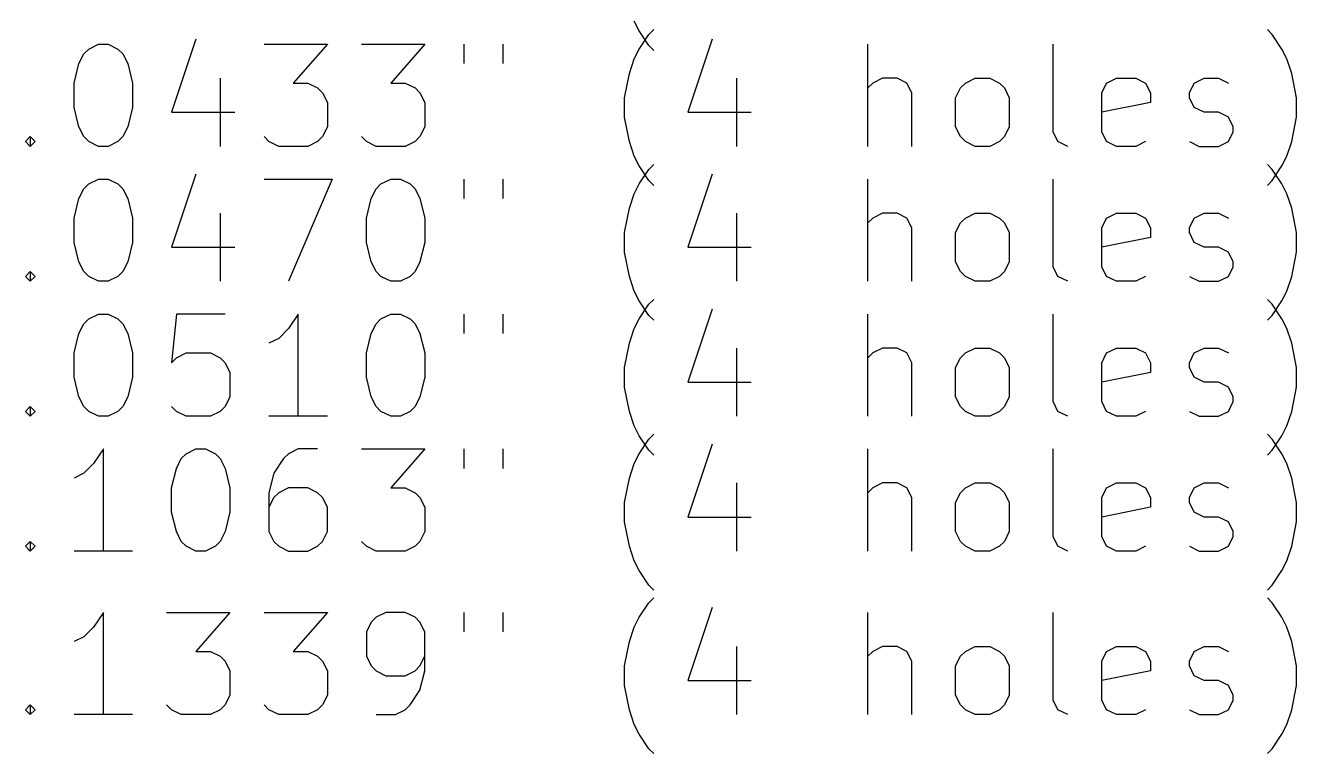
# Model space of a CAD drawing. Extents: x 8.78 to 12.8, y -7.54 to -3.15.
# Drawn here: x 9.78 to 10.759, y -7.537 to -6.976 of the extents above; entities that cross this region are included whole.
import ezdxf

# ---------------------------------------------------------------- set-up
doc = ezdxf.new("R2010")
doc.units = 0
doc.header["$MEASUREMENT"] = 0
doc.layers.add('BLACK', color=7, linetype='CONTINUOUS')

msp = doc.modelspace()

# ---------------------------------------------------------------- linework, layer by layer
at = {"layer": 'BLACK', "linetype": 'CONTINUOUS'}
for p, q in [((10.25259, -6.9807), (10.24884, -6.9732)), ((9.91138, -6.98715), (9.89263, -7.04339)), ((10.26009, -6.99195), (10.25259, -6.9807)), ((10.25259, -6.99465), (10.26009, -6.9834)), ((10.26009, -6.9834), (10.26384, -6.97965)), ((10.30883, -6.98715), (10.29008, -7.04339)), ((10.74003, -6.9834), (10.73628, -6.97965)), ((10.74753, -6.99465), (10.74003, -6.9834)), ((9.82514, -6.9984), (9.82889, -6.99465)), ((9.82889, -6.99465), (9.83639, -6.9909)), ((9.83639, -6.9909), (9.84389, -6.9909)), ((9.84389, -6.9909), (9.85139, -6.99465)), ((9.85139, -6.99465), (9.85514, -6.9984)), ((9.96387, -6.9909), (10.01262, -6.9909)), ((10.01262, -6.9909), (9.98637, -7.0209)), ((10.03886, -6.9909), (10.08761, -6.9909)), ((10.08761, -6.9909), (10.06136, -7.0209)), ((10.1176, -6.9909), (10.1176, -7.0059)), ((10.1476, -6.9909), (10.1476, -7.0059)), ((10.24884, -7.00215), (10.25259, -6.99465)), ((10.26384, -6.9957), (10.26009, -6.99195)), ((10.42882, -7.06964), (10.42882, -6.9909)), ((10.5713, -7.05839), (10.5713, -6.9909)), ((10.75128, -7.00215), (10.74753, -6.99465)), ((9.81764, -7.0209), (9.82139, -7.0059)), ((9.82139, -7.0059), (9.82514, -6.9984)), ((9.85514, -6.9984), (9.85889, -7.0059)), ((9.85889, -7.0059), (9.86264, -7.0209)), ((10.24509, -7.0134), (10.24884, -7.00215)), ((10.75503, -7.0134), (10.75128, -7.00215)), ((10.24134, -7.03214), (10.24509, -7.0134)), ((10.75877, -7.03214), (10.75503, -7.0134)), ((9.81764, -7.03964), (9.81764, -7.0209)), ((9.86264, -7.0209), (9.86264, -7.03964)), ((9.93013, -7.01715), (9.93013, -7.06964)), ((9.98637, -7.0209), (9.99762, -7.0209)), ((9.99762, -7.0209), (10.00512, -7.02464)), ((10.00512, -7.02464), (10.00887, -7.02839)), ((10.06136, -7.0209), (10.07261, -7.0209)), ((10.07261, -7.0209), (10.08011, -7.02464)), ((10.08011, -7.02464), (10.08386, -7.02839)), ((10.32758, -7.01715), (10.32758, -7.06964)), ((10.43257, -7.0209), (10.42882, -7.02464)), ((10.44006, -7.01715), (10.43257, -7.0209)), ((10.45131, -7.01715), (10.44006, -7.01715)), ((10.45881, -7.0209), (10.45131, -7.01715)), ((10.46256, -7.02839), (10.45881, -7.0209)), ((10.49631, -7.03214), (10.50006, -7.02464)), ((10.50006, -7.02464), (10.50381, -7.0209)), ((10.50381, -7.0209), (10.51131, -7.01715)), ((10.51131, -7.01715), (10.52255, -7.01715)), ((10.52255, -7.01715), (10.53005, -7.0209)), ((10.53005, -7.0209), (10.5338, -7.02464)), ((10.5338, -7.02464), (10.53755, -7.03214)), ((10.60879, -7.02839), (10.61254, -7.0209)), ((10.61254, -7.0209), (10.62004, -7.01715)), ((10.62004, -7.01715), (10.63504, -7.01715)), ((10.63504, -7.01715), (10.64254, -7.0209)), ((10.64254, -7.0209), (10.64629, -7.02839)), ((10.67629, -7.02839), (10.68003, -7.0209)), ((10.68003, -7.0209), (10.68753, -7.01715)), ((10.68753, -7.01715), (10.69878, -7.01715)), ((10.69878, -7.01715), (10.70628, -7.0209)), ((10.00887, -7.02839), (10.01262, -7.03589)), ((10.01262, -7.03589), (10.01262, -7.05464)), ((10.08386, -7.02839), (10.08761, -7.03589)), ((10.08761, -7.03589), (10.08761, -7.05464)), ((10.24134, -7.04714), (10.24134, -7.03214)), ((10.46256, -7.06964), (10.46256, -7.02839)), ((10.49631, -7.05464), (10.49631, -7.03214)), ((10.53755, -7.03214), (10.53755, -7.05464)), ((10.60879, -7.05839), (10.60879, -7.02839)), ((10.64629, -7.03589), (10.60879, -7.04339)), ((10.64629, -7.02839), (10.64629, -7.03589)), ((10.67629, -7.03214), (10.67629, -7.02839)), ((10.68003, -7.03964), (10.67629, -7.03214)), ((10.75877, -7.04714), (10.75877, -7.03214)), ((9.82139, -7.05464), (9.81764, -7.03964)), ((9.86264, -7.03964), (9.85889, -7.05464)), ((9.89263, -7.04339), (9.94138, -7.04339)), ((10.29008, -7.04339), (10.33883, -7.04339)), ((10.68753, -7.04339), (10.68003, -7.03964)), ((10.69878, -7.04339), (10.68753, -7.04339)), ((10.70628, -7.04714), (10.69878, -7.04339)), ((9.82514, -7.06214), (9.82139, -7.05464)), ((9.85889, -7.05464), (9.85514, -7.06214)), ((10.01262, -7.05464), (10.00887, -7.06214)), ((10.08761, -7.05464), (10.08386, -7.06214)), ((10.24509, -7.06589), (10.24134, -7.04714)), ((10.50006, -7.06214), (10.49631, -7.05464)), ((10.53755, -7.05464), (10.5338, -7.06214)), ((10.71003, -7.05464), (10.70628, -7.04714)), ((10.71003, -7.05839), (10.71003, -7.05464)), ((10.75503, -7.06589), (10.75877, -7.04714)), ((9.78015, -7.06589), (9.7839, -7.06214)), ((9.7839, -7.06214), (9.78765, -7.06589)), ((9.7839, -7.06214), (9.7839, -7.06964)), ((9.82889, -7.06589), (9.82514, -7.06214)), ((9.85514, -7.06214), (9.85139, -7.06589)), ((9.96762, -7.06589), (9.96387, -7.06214)), ((10.00887, -7.06214), (10.00512, -7.06589)), ((10.04261, -7.06589), (10.03886, -7.06214)), ((10.08386, -7.06214), (10.08011, -7.06589)), ((10.50381, -7.06589), (10.50006, -7.06214)), ((10.5338, -7.06214), (10.53005, -7.06589)), ((10.57505, -7.06589), (10.5713, -7.05839)), ((10.61254, -7.06589), (10.60879, -7.05839)), ((10.70628, -7.06589), (10.71003, -7.05839)), ((9.7839, -7.06964), (9.78015, -7.06589)), ((9.78765, -7.06589), (9.7839, -7.06964)), ((9.83639, -7.06964), (9.82889, -7.06589)), ((9.84389, -7.06964), (9.83639, -7.06964)), ((9.85139, -7.06589), (9.84389, -7.06964)), ((9.97512, -7.06964), (9.96762, -7.06589)), ((9.99762, -7.06964), (9.97512, -7.06964)), ((10.00512, -7.06589), (9.99762, -7.06964)), ((10.05011, -7.06964), (10.04261, -7.06589)), ((10.07261, -7.06964), (10.05011, -7.06964)), ((10.08011, -7.06589), (10.07261, -7.06964)), ((10.24884, -7.07714), (10.24509, -7.06589)), ((10.51131, -7.06964), (10.50381, -7.06589)), ((10.52255, -7.06964), (10.51131, -7.06964)), ((10.53005, -7.06589), (10.52255, -7.06964)), ((10.58255, -7.06964), (10.57505, -7.06589)), ((10.62004, -7.06964), (10.61254, -7.06589)), ((10.63504, -7.06964), (10.62004, -7.06964)), ((10.64254, -7.06589), (10.63504, -7.06964)), ((10.67629, -7.06589), (10.68378, -7.06964)), ((10.68378, -7.06964), (10.69878, -7.06964)), ((10.69878, -7.06964), (10.70628, -7.06589)), ((10.75128, -7.07714), (10.75503, -7.06589)), ((10.25259, -7.08464), (10.24884, -7.07714)), ((10.26009, -7.09589), (10.25259, -7.08464)), ((10.26009, -7.08734), (10.26384, -7.08359)), ((10.74003, -7.08734), (10.73628, -7.08359)), ((10.74003, -7.09589), (10.74753, -7.08464)), ((10.74753, -7.08464), (10.75128, -7.07714)), ((9.82889, -7.09859), (9.83639, -7.09484)), ((9.83639, -7.09484), (9.84389, -7.09484)), ((9.84389, -7.09484), (9.85139, -7.09859)), ((9.91138, -7.09109), (9.89263, -7.14733)), ((9.96387, -7.09484), (10.01637, -7.09484)), ((10.01637, -7.09484), (9.98262, -7.17358)), ((10.05386, -7.09859), (10.06136, -7.09484)), ((10.06136, -7.09484), (10.06886, -7.09484)), ((10.06886, -7.09484), (10.07636, -7.09859)), ((10.1176, -7.09484), (10.1176, -7.10983)), ((10.1476, -7.09484), (10.1476, -7.10983)), ((10.25259, -7.09859), (10.26009, -7.08734)), ((10.30883, -7.09109), (10.29008, -7.14733)), ((10.42882, -7.17358), (10.42882, -7.09484)), ((10.5713, -7.16233), (10.5713, -7.09484)), ((10.74753, -7.09859), (10.74003, -7.08734)), ((9.82139, -7.10983), (9.82514, -7.10234)), ((9.82514, -7.10234), (9.82889, -7.09859)), ((9.85139, -7.09859), (9.85514, -7.10234)), ((9.85514, -7.10234), (9.85889, -7.10983)), ((10.04636, -7.10983), (10.05011, -7.10234)), ((10.05011, -7.10234), (10.05386, -7.09859)), ((10.07636, -7.09859), (10.08011, -7.10234)), ((10.08011, -7.10234), (10.08386, -7.10983)), ((10.24884, -7.10608), (10.25259, -7.09859)), ((10.26384, -7.09964), (10.26009, -7.09589)), ((10.73628, -7.09964), (10.74003, -7.09589)), ((10.75128, -7.10608), (10.74753, -7.09859)), ((9.81764, -7.12483), (9.82139, -7.10983)), ((9.85889, -7.10983), (9.86264, -7.12483)), ((10.04261, -7.12483), (10.04636, -7.10983)), ((10.08386, -7.10983), (10.08761, -7.12483)), ((10.24509, -7.11733), (10.24884, -7.10608)), ((10.75503, -7.11733), (10.75128, -7.10608)), ((9.93013, -7.12108), (9.93013, -7.17358)), ((10.24134, -7.13608), (10.24509, -7.11733)), ((10.32758, -7.12108), (10.32758, -7.17358)), ((10.44006, -7.12108), (10.43257, -7.12483)), ((10.45131, -7.12108), (10.44006, -7.12108)), ((10.45881, -7.12483), (10.45131, -7.12108)), ((10.50381, -7.12483), (10.51131, -7.12108)), ((10.51131, -7.12108), (10.52255, -7.12108)), ((10.52255, -7.12108), (10.53005, -7.12483)), ((10.61254, -7.12483), (10.62004, -7.12108)), ((10.62004, -7.12108), (10.63504, -7.12108)), ((10.63504, -7.12108), (10.64254, -7.12483)), ((10.68003, -7.12483), (10.68753, -7.12108)), ((10.68753, -7.12108), (10.69878, -7.12108)), ((10.69878, -7.12108), (10.70628, -7.12483)), ((10.75877, -7.13608), (10.75503, -7.11733)), ((9.81764, -7.14358), (9.81764, -7.12483)), ((9.86264, -7.12483), (9.86264, -7.14358)), ((10.04261, -7.14358), (10.04261, -7.12483)), ((10.08761, -7.12483), (10.08761, -7.14358)), ((10.43257, -7.12483), (10.42882, -7.12858)), ((10.46256, -7.13233), (10.45881, -7.12483)), ((10.46256, -7.17358), (10.46256, -7.13233)), ((10.49631, -7.13608), (10.50006, -7.12858)), ((10.50006, -7.12858), (10.50381, -7.12483)), ((10.53005, -7.12483), (10.5338, -7.12858)), ((10.5338, -7.12858), (10.53755, -7.13608)), ((10.60879, -7.13233), (10.61254, -7.12483)), ((10.60879, -7.16233), (10.60879, -7.13233)), ((10.64254, -7.12483), (10.64629, -7.13233)), ((10.64629, -7.13233), (10.64629, -7.13983)), ((10.67629, -7.13233), (10.68003, -7.12483)), ((10.67629, -7.13608), (10.67629, -7.13233)), ((9.82139, -7.15858), (9.81764, -7.14358)), ((9.86264, -7.14358), (9.85889, -7.15858)), ((10.04636, -7.15858), (10.04261, -7.14358)), ((10.08761, -7.14358), (10.08386, -7.15858)), ((10.24134, -7.15108), (10.24134, -7.13608)), ((10.49631, -7.15858), (10.49631, -7.13608)), ((10.53755, -7.13608), (10.53755, -7.15858)), ((10.64629, -7.13983), (10.60879, -7.14733)), ((10.68003, -7.14358), (10.67629, -7.13608)), ((10.68753, -7.14733), (10.68003, -7.14358)), ((10.75877, -7.15108), (10.75877, -7.13608)), ((9.89263, -7.14733), (9.94138, -7.14733)), ((10.24509, -7.16983), (10.24134, -7.15108)), ((10.29008, -7.14733), (10.33883, -7.14733)), ((10.69878, -7.14733), (10.68753, -7.14733)), ((10.70628, -7.15108), (10.69878, -7.14733)), ((10.71003, -7.15858), (10.70628, -7.15108)), ((10.75503, -7.16983), (10.75877, -7.15108)), ((9.82514, -7.16608), (9.82139, -7.15858)), ((9.85889, -7.15858), (9.85514, -7.16608)), ((10.05011, -7.16608), (10.04636, -7.15858)), ((10.08386, -7.15858), (10.08011, -7.16608)), ((10.50006, -7.16608), (10.49631, -7.15858)), ((10.53755, -7.15858), (10.5338, -7.16608)), ((10.57505, -7.16983), (10.5713, -7.16233)), ((10.61254, -7.16983), (10.60879, -7.16233)), ((10.70628, -7.16983), (10.71003, -7.16233)), ((10.71003, -7.16233), (10.71003, -7.15858)), ((9.78015, -7.16983), (9.7839, -7.16608)), ((9.7839, -7.17358), (9.78015, -7.16983)), ((9.7839, -7.16608), (9.78765, -7.16983)), ((9.7839, -7.16608), (9.7839, -7.17358)), ((9.78765, -7.16983), (9.7839, -7.17358)), ((9.82889, -7.16983), (9.82514, -7.16608)), ((9.83639, -7.17358), (9.82889, -7.16983)), ((9.85139, -7.16983), (9.84389, -7.17358)), ((9.85514, -7.16608), (9.85139, -7.16983)), ((10.05386, -7.16983), (10.05011, -7.16608)), ((10.06136, -7.17358), (10.05386, -7.16983)), ((10.07636, -7.16983), (10.06886, -7.17358)), ((10.08011, -7.16608), (10.07636, -7.16983)), ((10.24884, -7.18108), (10.24509, -7.16983)), ((10.50381, -7.16983), (10.50006, -7.16608)), ((10.51131, -7.17358), (10.50381, -7.16983)), ((10.53005, -7.16983), (10.52255, -7.17358)), ((10.5338, -7.16608), (10.53005, -7.16983)), ((10.58255, -7.17358), (10.57505, -7.16983)), ((10.62004, -7.17358), (10.61254, -7.16983)), ((10.64254, -7.16983), (10.63504, -7.17358)), ((10.67629, -7.16983), (10.68378, -7.17358)), ((10.69878, -7.17358), (10.70628, -7.16983)), ((10.75128, -7.18108), (10.75503, -7.16983)), ((9.84389, -7.17358), (9.83639, -7.17358)), ((10.06886, -7.17358), (10.06136, -7.17358)), ((10.25259, -7.18857), (10.24884, -7.18108)), ((10.52255, -7.17358), (10.51131, -7.17358)), ((10.63504, -7.17358), (10.62004, -7.17358)), ((10.68378, -7.17358), (10.69878, -7.17358)), ((10.74753, -7.18857), (10.75128, -7.18108)), ((10.26009, -7.19982), (10.25259, -7.18857)), ((10.25259, -7.20252), (10.26009, -7.19127)), ((10.26009, -7.19127), (10.26384, -7.18752)), ((10.74003, -7.19127), (10.73628, -7.18752)), ((10.74003, -7.19982), (10.74753, -7.18857)), ((10.74753, -7.20252), (10.74003, -7.19127)), ((9.82514, -7.20627), (9.82889, -7.20252)), ((9.82889, -7.20252), (9.83639, -7.19877)), ((9.83639, -7.19877), (9.84389, -7.19877)), ((9.84389, -7.19877), (9.85139, -7.20252)), ((9.85139, -7.20252), (9.85514, -7.20627)), ((9.89638, -7.19877), (9.89263, -7.23627)), ((9.93388, -7.19877), (9.89638, -7.19877)), ((9.99012, -7.19877), (9.98262, -7.21002)), ((9.99012, -7.27751), (9.99012, -7.19877)), ((10.05011, -7.20627), (10.05386, -7.20252)), ((10.05386, -7.20252), (10.06136, -7.19877)), ((10.06136, -7.19877), (10.06886, -7.19877)), ((10.06886, -7.19877), (10.07636, -7.20252)), ((10.07636, -7.20252), (10.08011, -7.20627)), ((10.1176, -7.19877), (10.1176, -7.21377)), ((10.1476, -7.19877), (10.1476, -7.21377)), ((10.24884, -7.21002), (10.25259, -7.20252)), ((10.26384, -7.20357), (10.26009, -7.19982)), ((10.30883, -7.19502), (10.29008, -7.25127)), ((10.42882, -7.27751), (10.42882, -7.19877)), ((10.5713, -7.26626), (10.5713, -7.19877)), ((10.73628, -7.20357), (10.74003, -7.19982)), ((10.75128, -7.21002), (10.74753, -7.20252)), ((9.82139, -7.21377), (9.82514, -7.20627)), ((9.85514, -7.20627), (9.85889, -7.21377)), ((9.98262, -7.21002), (9.97512, -7.21752)), ((10.04636, -7.21377), (10.05011, -7.20627)), ((10.08011, -7.20627), (10.08386, -7.21377)), ((10.24509, -7.22127), (10.24884, -7.21002)), ((10.75503, -7.22127), (10.75128, -7.21002)), ((9.81764, -7.22877), (9.82139, -7.21377)), ((9.85889, -7.21377), (9.86264, -7.22877)), ((9.97512, -7.21752), (9.96762, -7.22127)), ((10.04261, -7.22877), (10.04636, -7.21377)), ((10.08386, -7.21377), (10.08761, -7.22877)), ((10.24134, -7.24002), (10.24509, -7.22127)), ((10.75877, -7.24002), (10.75503, -7.22127)), ((9.81764, -7.24752), (9.81764, -7.22877)), ((9.86264, -7.22877), (9.86264, -7.24752)), ((9.89638, -7.23252), (9.90388, -7.22877)), ((9.90388, -7.22877), (9.92263, -7.22877)), ((9.92263, -7.22877), (9.93013, -7.23252)), ((10.04261, -7.24752), (10.04261, -7.22877)), ((10.08761, -7.22877), (10.08761, -7.24752)), ((10.32758, -7.22502), (10.32758, -7.27751)), ((10.43257, -7.22877), (10.42882, -7.23252)), ((10.44006, -7.22502), (10.43257, -7.22877)), ((10.45131, -7.22502), (10.44006, -7.22502)), ((10.45881, -7.22877), (10.45131, -7.22502)), ((10.46256, -7.23627), (10.45881, -7.22877)), ((10.50006, -7.23252), (10.50381, -7.22877)), ((10.50381, -7.22877), (10.51131, -7.22502)), ((10.51131, -7.22502), (10.52255, -7.22502)), ((10.52255, -7.22502), (10.53005, -7.22877)), ((10.53005, -7.22877), (10.5338, -7.23252)), ((10.60879, -7.23627), (10.61254, -7.22877)), ((10.61254, -7.22877), (10.62004, -7.22502)), ((10.62004, -7.22502), (10.63504, -7.22502)), ((10.63504, -7.22502), (10.64254, -7.22877)), ((10.64254, -7.22877), (10.64629, -7.23627)), ((10.67629, -7.23627), (10.68003, -7.22877)), ((10.68003, -7.22877), (10.68753, -7.22502)), ((10.68753, -7.22502), (10.69878, -7.22502)), ((10.69878, -7.22502), (10.70628, -7.22877)), ((9.89263, -7.23627), (9.89638, -7.23252)), ((9.93013, -7.23252), (9.93388, -7.23627)), ((9.93388, -7.23627), (9.93763, -7.24377)), ((10.24134, -7.25502), (10.24134, -7.24002)), ((10.46256, -7.27751), (10.46256, -7.23627)), ((10.49631, -7.24002), (10.50006, -7.23252)), ((10.49631, -7.26252), (10.49631, -7.24002)), ((10.5338, -7.23252), (10.53755, -7.24002)), ((10.53755, -7.24002), (10.53755, -7.26252)), ((10.60879, -7.26626), (10.60879, -7.23627)), ((10.64629, -7.23627), (10.64629, -7.24377)), ((10.67629, -7.24002), (10.67629, -7.23627)), ((10.68003, -7.24752), (10.67629, -7.24002)), ((10.75877, -7.25502), (10.75877, -7.24002)), ((9.82139, -7.26252), (9.81764, -7.24752)), ((9.86264, -7.24752), (9.85889, -7.26252)), ((9.93763, -7.24377), (9.93763, -7.26252)), ((10.04636, -7.26252), (10.04261, -7.24752)), ((10.08761, -7.24752), (10.08386, -7.26252)), ((10.29008, -7.25127), (10.33883, -7.25127)), ((10.64629, -7.24377), (10.60879, -7.25127)), ((10.68753, -7.25127), (10.68003, -7.24752)), ((10.69878, -7.25127), (10.68753, -7.25127)), ((10.70628, -7.25502), (10.69878, -7.25127)), ((10.24509, -7.27376), (10.24134, -7.25502)), ((10.71003, -7.26252), (10.70628, -7.25502)), ((10.75503, -7.27376), (10.75877, -7.25502)), ((9.78015, -7.27376), (9.7839, -7.27001)), ((9.7839, -7.27001), (9.78765, -7.27376)), ((9.7839, -7.27001), (9.7839, -7.27751)), ((9.82514, -7.27001), (9.82139, -7.26252)), ((9.82889, -7.27376), (9.82514, -7.27001)), ((9.85514, -7.27001), (9.85139, -7.27376)), ((9.85889, -7.26252), (9.85514, -7.27001)), ((9.89638, -7.27376), (9.89263, -7.27001)), ((9.93388, -7.27001), (9.93013, -7.27376)), ((9.93763, -7.26252), (9.93388, -7.27001)), ((10.05011, -7.27001), (10.04636, -7.26252)), ((10.05386, -7.27376), (10.05011, -7.27001)), ((10.08011, -7.27001), (10.07636, -7.27376)), ((10.08386, -7.26252), (10.08011, -7.27001)), ((10.50006, -7.27001), (10.49631, -7.26252)), ((10.50381, -7.27376), (10.50006, -7.27001)), ((10.5338, -7.27001), (10.53005, -7.27376)), ((10.53755, -7.26252), (10.5338, -7.27001)), ((10.57505, -7.27376), (10.5713, -7.26626)), ((10.61254, -7.27376), (10.60879, -7.26626)), ((10.70628, -7.27376), (10.71003, -7.26626)), ((10.71003, -7.26626), (10.71003, -7.26252)), ((9.7839, -7.27751), (9.78015, -7.27376)), ((9.78765, -7.27376), (9.7839, -7.27751)), ((9.83639, -7.27751), (9.82889, -7.27376)), ((9.84389, -7.27751), (9.83639, -7.27751)), ((9.85139, -7.27376), (9.84389, -7.27751)), ((9.90388, -7.27751), (9.89638, -7.27376)), ((9.92263, -7.27751), (9.90388, -7.27751)), ((9.93013, -7.27376), (9.92263, -7.27751)), ((10.01262, -7.27751), (9.96762, -7.27751)), ((10.06136, -7.27751), (10.05386, -7.27376)), ((10.06886, -7.27751), (10.06136, -7.27751)), ((10.07636, -7.27376), (10.06886, -7.27751)), ((10.24884, -7.28501), (10.24509, -7.27376)), ((10.51131, -7.27751), (10.50381, -7.27376)), ((10.52255, -7.27751), (10.51131, -7.27751)), ((10.53005, -7.27376), (10.52255, -7.27751)), ((10.58255, -7.27751), (10.57505, -7.27376)), ((10.62004, -7.27751), (10.61254, -7.27376)), ((10.63504, -7.27751), (10.62004, -7.27751)), ((10.64254, -7.27376), (10.63504, -7.27751)), ((10.67629, -7.27376), (10.68378, -7.27751)), ((10.68378, -7.27751), (10.69878, -7.27751)), ((10.69878, -7.27751), (10.70628, -7.27376)), ((10.75128, -7.28501), (10.75503, -7.27376)), ((10.25259, -7.29251), (10.24884, -7.28501)), ((10.74753, -7.29251), (10.75128, -7.28501)), ((10.26009, -7.30376), (10.25259, -7.29251)), ((10.25259, -7.30646), (10.26009, -7.29521)), ((10.26009, -7.29521), (10.26384, -7.29146)), ((10.30883, -7.29896), (10.29008, -7.3552)), ((10.74003, -7.29521), (10.73628, -7.29146)), ((10.74003, -7.30376), (10.74753, -7.29251)), ((10.74753, -7.30646), (10.74003, -7.29521)), ((9.84014, -7.30271), (9.83264, -7.31396)), ((9.84014, -7.38145), (9.84014, -7.30271)), ((9.89638, -7.31771), (9.90013, -7.31021)), ((9.90013, -7.31021), (9.90388, -7.30646)), ((9.90388, -7.30646), (9.91138, -7.30271)), ((9.91138, -7.30271), (9.91888, -7.30271)), ((9.91888, -7.30271), (9.92638, -7.30646)), ((9.92638, -7.30646), (9.93013, -7.31021)), ((9.93013, -7.31021), (9.93388, -7.31771)), ((9.97887, -7.31021), (9.97137, -7.32146)), ((9.98262, -7.30646), (9.97887, -7.31021)), ((9.99012, -7.30271), (9.98262, -7.30646)), ((10.00512, -7.30271), (9.99012, -7.30271)), ((10.03886, -7.30271), (10.08761, -7.30271)), ((10.08761, -7.30271), (10.06136, -7.33271)), ((10.1176, -7.30271), (10.1176, -7.31771)), ((10.1476, -7.30271), (10.1476, -7.31771)), ((10.24884, -7.31396), (10.25259, -7.30646)), ((10.26384, -7.30751), (10.26009, -7.30376)), ((10.42882, -7.38145), (10.42882, -7.30271)), ((10.5713, -7.3702), (10.5713, -7.30271)), ((10.73628, -7.30751), (10.74003, -7.30376)), ((10.75128, -7.31396), (10.74753, -7.30646)), ((9.83264, -7.31396), (9.82514, -7.32146)), ((9.89263, -7.33271), (9.89638, -7.31771)), ((9.93388, -7.31771), (9.93763, -7.33271)), ((10.24509, -7.32521), (10.24884, -7.31396)), ((10.75503, -7.32521), (10.75128, -7.31396)), ((9.82514, -7.32146), (9.81764, -7.32521)), ((9.97137, -7.32146), (9.96762, -7.33646)), ((10.24134, -7.34396), (10.24509, -7.32521)), ((10.32758, -7.32896), (10.32758, -7.38145)), ((10.44006, -7.32896), (10.43257, -7.33271)), ((10.45131, -7.32896), (10.44006, -7.32896)), ((10.45881, -7.33271), (10.45131, -7.32896)), ((10.50381, -7.33271), (10.51131, -7.32896)), ((10.51131, -7.32896), (10.52255, -7.32896)), ((10.52255, -7.32896), (10.53005, -7.33271)), ((10.61254, -7.33271), (10.62004, -7.32896)), ((10.62004, -7.32896), (10.63504, -7.32896)), ((10.63504, -7.32896), (10.64254, -7.33271)), ((10.68003, -7.33271), (10.68753, -7.32896)), ((10.68753, -7.32896), (10.69878, -7.32896)), ((10.69878, -7.32896), (10.70628, -7.33271)), ((10.75877, -7.34396), (10.75503, -7.32521)), ((9.89263, -7.35145), (9.89263, -7.33271)), ((9.93763, -7.33271), (9.93763, -7.35145)), ((9.96762, -7.33646), (9.96762, -7.36645)), ((9.97512, -7.33646), (9.97137, -7.34021)), ((9.98262, -7.33271), (9.97512, -7.33646)), ((9.99762, -7.33271), (9.98262, -7.33271)), ((10.00512, -7.33646), (9.99762, -7.33271)), ((10.00887, -7.34021), (10.00512, -7.33646)), ((10.06136, -7.33271), (10.07261, -7.33271)), ((10.07261, -7.33271), (10.08011, -7.33646)), ((10.08011, -7.33646), (10.08386, -7.34021)), ((10.43257, -7.33271), (10.42882, -7.33646)), ((10.46256, -7.34021), (10.45881, -7.33271)), ((10.49631, -7.34396), (10.50006, -7.33646)), ((10.50006, -7.33646), (10.50381, -7.33271)), ((10.53005, -7.33271), (10.5338, -7.33646)), ((10.5338, -7.33646), (10.53755, -7.34396)), ((10.60879, -7.34021), (10.61254, -7.33271)), ((10.64254, -7.33271), (10.64629, -7.34021)), ((10.67629, -7.34021), (10.68003, -7.33271)), ((9.97137, -7.34021), (9.96762, -7.3477)), ((10.01262, -7.3477), (10.00887, -7.34021)), ((10.01262, -7.36645), (10.01262, -7.3477)), ((10.08386, -7.34021), (10.08761, -7.3477)), ((10.08761, -7.3477), (10.08761, -7.36645)), ((10.24134, -7.35895), (10.24134, -7.34396)), ((10.46256, -7.38145), (10.46256, -7.34021)), ((10.49631, -7.36645), (10.49631, -7.34396)), ((10.53755, -7.34396), (10.53755, -7.36645)), ((10.60879, -7.3702), (10.60879, -7.34021)), ((10.64629, -7.3477), (10.60879, -7.3552)), ((10.64629, -7.34021), (10.64629, -7.3477)), ((10.67629, -7.34396), (10.67629, -7.34021)), ((10.68003, -7.35145), (10.67629, -7.34396)), ((10.75877, -7.35895), (10.75877, -7.34396)), ((9.89638, -7.36645), (9.89263, -7.35145)), ((9.93763, -7.35145), (9.93388, -7.36645)), ((10.24509, -7.3777), (10.24134, -7.35895)), ((10.29008, -7.3552), (10.33883, -7.3552)), ((10.68753, -7.3552), (10.68003, -7.35145)), ((10.69878, -7.3552), (10.68753, -7.3552)), ((10.70628, -7.35895), (10.69878, -7.3552)), ((10.71003, -7.36645), (10.70628, -7.35895)), ((10.75503, -7.3777), (10.75877, -7.35895)), ((9.90013, -7.37395), (9.89638, -7.36645)), ((9.93388, -7.36645), (9.93013, -7.37395)), ((9.96762, -7.36645), (9.97137, -7.37395)), ((10.00887, -7.37395), (10.01262, -7.36645)), ((10.08761, -7.36645), (10.08386, -7.37395)), ((10.50006, -7.37395), (10.49631, -7.36645)), ((10.53755, -7.36645), (10.5338, -7.37395)), ((10.71003, -7.3702), (10.71003, -7.36645)), ((9.78015, -7.3777), (9.7839, -7.37395)), ((9.7839, -7.38145), (9.78015, -7.3777)), ((9.7839, -7.37395), (9.78765, -7.3777)), ((9.7839, -7.37395), (9.7839, -7.38145)), ((9.78765, -7.3777), (9.7839, -7.38145)), ((9.90388, -7.3777), (9.90013, -7.37395)), ((9.91138, -7.38145), (9.90388, -7.3777)), ((9.92638, -7.3777), (9.91888, -7.38145)), ((9.93013, -7.37395), (9.92638, -7.3777)), ((9.97137, -7.37395), (9.97512, -7.3777)), ((9.97512, -7.3777), (9.98262, -7.38145)), ((9.99762, -7.38145), (10.00512, -7.3777)), ((10.00512, -7.3777), (10.00887, -7.37395)), ((10.04261, -7.3777), (10.03886, -7.37395)), ((10.05011, -7.38145), (10.04261, -7.3777)), ((10.08011, -7.3777), (10.07261, -7.38145)), ((10.08386, -7.37395), (10.08011, -7.3777)), ((10.24884, -7.38895), (10.24509, -7.3777)), ((10.50381, -7.3777), (10.50006, -7.37395)), ((10.51131, -7.38145), (10.50381, -7.3777)), ((10.53005, -7.3777), (10.52255, -7.38145)), ((10.5338, -7.37395), (10.53005, -7.3777)), ((10.57505, -7.3777), (10.5713, -7.3702)), ((10.58255, -7.38145), (10.57505, -7.3777)), ((10.61254, -7.3777), (10.60879, -7.3702)), ((10.62004, -7.38145), (10.61254, -7.3777)), ((10.64254, -7.3777), (10.63504, -7.38145)), ((10.67629, -7.3777), (10.68378, -7.38145)), ((10.69878, -7.38145), (10.70628, -7.3777)), ((10.70628, -7.3777), (10.71003, -7.3702)), ((10.75128, -7.38895), (10.75503, -7.3777)), ((9.86264, -7.38145), (9.81764, -7.38145)), ((9.91888, -7.38145), (9.91138, -7.38145)), ((9.98262, -7.38145), (9.99762, -7.38145)), ((10.07261, -7.38145), (10.05011, -7.38145)), ((10.52255, -7.38145), (10.51131, -7.38145)), ((10.63504, -7.38145), (10.62004, -7.38145)), ((10.68378, -7.38145), (10.69878, -7.38145)), ((10.25259, -7.39645), (10.24884, -7.38895)), ((10.26009, -7.4077), (10.25259, -7.39645)), ((10.74003, -7.4077), (10.74753, -7.39645)), ((10.74753, -7.39645), (10.75128, -7.38895)), ((10.26384, -7.41145), (10.26009, -7.4077)), ((10.73628, -7.41145), (10.74003, -7.4077)), ((10.26009, -7.4212), (10.26384, -7.41745)), ((10.74003, -7.4212), (10.73628, -7.41745)), ((10.25259, -7.43244), (10.26009, -7.4212)), ((10.30883, -7.42494), (10.29008, -7.48119)), ((10.74753, -7.43244), (10.74003, -7.4212)), ((9.84014, -7.42869), (9.83264, -7.43994)), ((9.84014, -7.50743), (9.84014, -7.42869)), ((9.88888, -7.42869), (9.93763, -7.42869)), ((9.93763, -7.42869), (9.91138, -7.45869)), ((9.96387, -7.42869), (10.01262, -7.42869)), ((10.01262, -7.42869), (9.98637, -7.45869)), ((10.04636, -7.43619), (10.04261, -7.44369)), ((10.05011, -7.43244), (10.04636, -7.43619)), ((10.05761, -7.42869), (10.05011, -7.43244)), ((10.07261, -7.42869), (10.05761, -7.42869)), ((10.08011, -7.43244), (10.07261, -7.42869)), ((10.08386, -7.43619), (10.08011, -7.43244)), ((10.08761, -7.44369), (10.08386, -7.43619)), ((10.1176, -7.42869), (10.1176, -7.44369)), ((10.1476, -7.42869), (10.1476, -7.44369)), ((10.24884, -7.43994), (10.25259, -7.43244)), ((10.42882, -7.50743), (10.42882, -7.42869)), ((10.5713, -7.49619), (10.5713, -7.42869)), ((10.75128, -7.43994), (10.74753, -7.43244)), ((9.83264, -7.43994), (9.82514, -7.44744)), ((10.04261, -7.44369), (10.04261, -7.46244)), ((10.08761, -7.47369), (10.08761, -7.44369)), ((10.24509, -7.45119), (10.24884, -7.43994)), ((10.75503, -7.45119), (10.75128, -7.43994)), ((9.82514, -7.44744), (9.81764, -7.45119)), ((10.24134, -7.46994), (10.24509, -7.45119)), ((10.32758, -7.45494), (10.32758, -7.50743)), ((10.44006, -7.45494), (10.43257, -7.45869)), ((10.45131, -7.45494), (10.44006, -7.45494)), ((10.45881, -7.45869), (10.45131, -7.45494)), ((10.50381, -7.45869), (10.51131, -7.45494)), ((10.51131, -7.45494), (10.52255, -7.45494)), ((10.52255, -7.45494), (10.53005, -7.45869)), ((10.61254, -7.45869), (10.62004, -7.45494)), ((10.62004, -7.45494), (10.63504, -7.45494)), ((10.63504, -7.45494), (10.64254, -7.45869)), ((10.68003, -7.45869), (10.68753, -7.45494)), ((10.68753, -7.45494), (10.69878, -7.45494)), ((10.69878, -7.45494), (10.70628, -7.45869)), ((10.75877, -7.46994), (10.75503, -7.45119)), ((9.91138, -7.45869), (9.92263, -7.45869)), ((9.92263, -7.45869), (9.93013, -7.46244)), ((9.93013, -7.46244), (9.93388, -7.46619)), ((9.93388, -7.46619), (9.93763, -7.47369)), ((9.98637, -7.45869), (9.99762, -7.45869)), ((9.99762, -7.45869), (10.00512, -7.46244)), ((10.00512, -7.46244), (10.00887, -7.46619)), ((10.00887, -7.46619), (10.01262, -7.47369)), ((10.04261, -7.46244), (10.04636, -7.46994)), ((10.08386, -7.46994), (10.08761, -7.46244)), ((10.43257, -7.45869), (10.42882, -7.46244)), ((10.46256, -7.46619), (10.45881, -7.45869)), ((10.46256, -7.50743), (10.46256, -7.46619)), ((10.49631, -7.46994), (10.50006, -7.46244)), ((10.50006, -7.46244), (10.50381, -7.45869)), ((10.53005, -7.45869), (10.5338, -7.46244)), ((10.5338, -7.46244), (10.53755, -7.46994)), ((10.60879, -7.46619), (10.61254, -7.45869)), ((10.60879, -7.49619), (10.60879, -7.46619)), ((10.64254, -7.45869), (10.64629, -7.46619)), ((10.64629, -7.46619), (10.64629, -7.47369)), ((10.67629, -7.46619), (10.68003, -7.45869)), ((10.67629, -7.46994), (10.67629, -7.46619)), ((9.93763, -7.47369), (9.93763, -7.49244)), ((10.01262, -7.47369), (10.01262, -7.49244)), ((10.04636, -7.46994), (10.05011, -7.47369)), ((10.05011, -7.47369), (10.05761, -7.47744)), ((10.07261, -7.47744), (10.08011, -7.47369)), ((10.08011, -7.47369), (10.08386, -7.46994)), ((10.08386, -7.48869), (10.08761, -7.47369)), ((10.24134, -7.48494), (10.24134, -7.46994)), ((10.49631, -7.49244), (10.49631, -7.46994)), ((10.53755, -7.46994), (10.53755, -7.49244)), ((10.64629, -7.47369), (10.60879, -7.48119)), ((10.68003, -7.47744), (10.67629, -7.46994)), ((10.75877, -7.48494), (10.75877, -7.46994)), ((10.05761, -7.47744), (10.07261, -7.47744)), ((10.24509, -7.50369), (10.24134, -7.48494)), ((10.29008, -7.48119), (10.33883, -7.48119)), ((10.68753, -7.48119), (10.68003, -7.47744)), ((10.69878, -7.48119), (10.68753, -7.48119)), ((10.70628, -7.48494), (10.69878, -7.48119)), ((10.71003, -7.49244), (10.70628, -7.48494)), ((10.75503, -7.50369), (10.75877, -7.48494)), ((9.93763, -7.49244), (9.93388, -7.49994)), ((10.01262, -7.49244), (10.00887, -7.49994)), ((10.07636, -7.49994), (10.08386, -7.48869)), ((10.50006, -7.49994), (10.49631, -7.49244)), ((10.53755, -7.49244), (10.5338, -7.49994)), ((10.57505, -7.50369), (10.5713, -7.49619)), ((10.61254, -7.50369), (10.60879, -7.49619)), ((10.70628, -7.50369), (10.71003, -7.49619)), ((10.71003, -7.49619), (10.71003, -7.49244)), ((9.78015, -7.50369), (9.7839, -7.49994)), ((9.7839, -7.50743), (9.78015, -7.50369)), ((9.7839, -7.49994), (9.78765, -7.50369)), ((9.7839, -7.49994), (9.7839, -7.50743)), ((9.78765, -7.50369), (9.7839, -7.50743)), ((9.89263, -7.50369), (9.88888, -7.49994)), ((9.90013, -7.50743), (9.89263, -7.50369)), ((9.93013, -7.50369), (9.92263, -7.50743)), ((9.93388, -7.49994), (9.93013, -7.50369)), ((9.96762, -7.50369), (9.96387, -7.49994)), ((9.97512, -7.50743), (9.96762, -7.50369)), ((10.00512, -7.50369), (9.99762, -7.50743)), ((10.00887, -7.49994), (10.00512, -7.50369)), ((10.06511, -7.50743), (10.07261, -7.50369)), ((10.07261, -7.50369), (10.07636, -7.49994)), ((10.24884, -7.51493), (10.24509, -7.50369)), ((10.50381, -7.50369), (10.50006, -7.49994)), ((10.51131, -7.50743), (10.50381, -7.50369)), ((10.53005, -7.50369), (10.52255, -7.50743)), ((10.5338, -7.49994), (10.53005, -7.50369)), ((10.58255, -7.50743), (10.57505, -7.50369)), ((10.62004, -7.50743), (10.61254, -7.50369)), ((10.64254, -7.50369), (10.63504, -7.50743)), ((10.67629, -7.50369), (10.68378, -7.50743)), ((10.69878, -7.50743), (10.70628, -7.50369)), ((10.75128, -7.51493), (10.75503, -7.50369)), ((9.86264, -7.50743), (9.81764, -7.50743)), ((9.92263, -7.50743), (9.90013, -7.50743)), ((9.99762, -7.50743), (9.97512, -7.50743)), ((10.05011, -7.50743), (10.06511, -7.50743)), ((10.25259, -7.52243), (10.24884, -7.51493)), ((10.52255, -7.50743), (10.51131, -7.50743)), ((10.63504, -7.50743), (10.62004, -7.50743)), ((10.68378, -7.50743), (10.69878, -7.50743)), ((10.74753, -7.52243), (10.75128, -7.51493)), ((10.26009, -7.53368), (10.25259, -7.52243)), ((10.74003, -7.53368), (10.74753, -7.52243)), ((10.26384, -7.53743), (10.26009, -7.53368)), ((10.73628, -7.53743), (10.74003, -7.53368))]:
    msp.add_line(p, q, dxfattribs=at)

doc.saveas('drawing.dxf')
